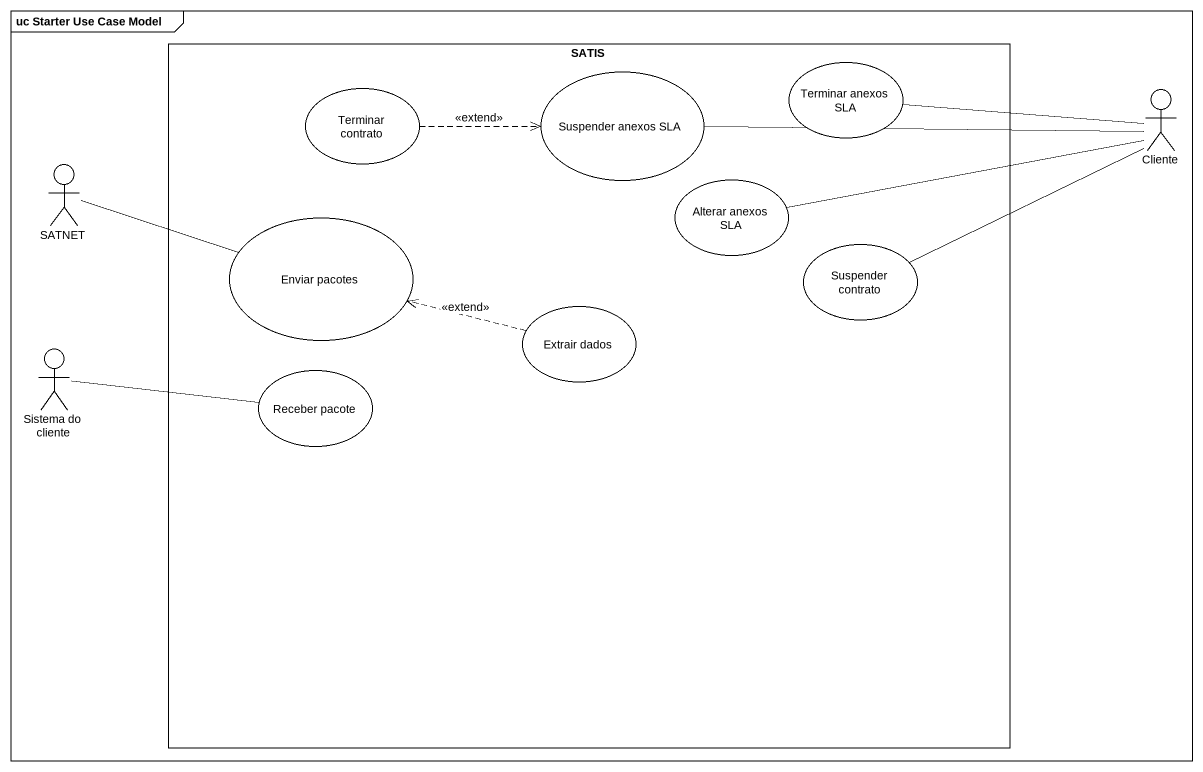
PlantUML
@startuml
mainframe uc Starter Use Case Model
rectangle SATIS {
  usecase "Terminar contrato" as Terminar_contrato
  usecase "Suspender anexos SLA" as Suspender_anexos_SLA
  usecase "Terminar anexos SLA" as Terminar_anexos_SLA
  usecase "Alterar anexos SLA" as Alterar_anexos_SLA
  usecase "Enviar pacotes" as Enviar_pacotes
  usecase "Suspender contrato" as Suspender_contrato
  usecase "Extrair dados" as Extrair_dados
  usecase "Receber pacote" as Receber_pacote
}
actor Cliente
actor SATNET
actor "Sistema do cliente" as Sistema_do_cliente
Terminar_contrato .right.> Suspender_anexos_SLA : <<extend>>
Suspender_anexos_SLA -right- Cliente
Cliente -left- Terminar_anexos_SLA
SATNET -right- Enviar_pacotes
Alterar_anexos_SLA -right- Cliente
Suspender_contrato -right- Cliente
Extrair_dados .left.> Enviar_pacotes : <<extend>>
Sistema_do_cliente -right- Receber_pacote
@enduml
